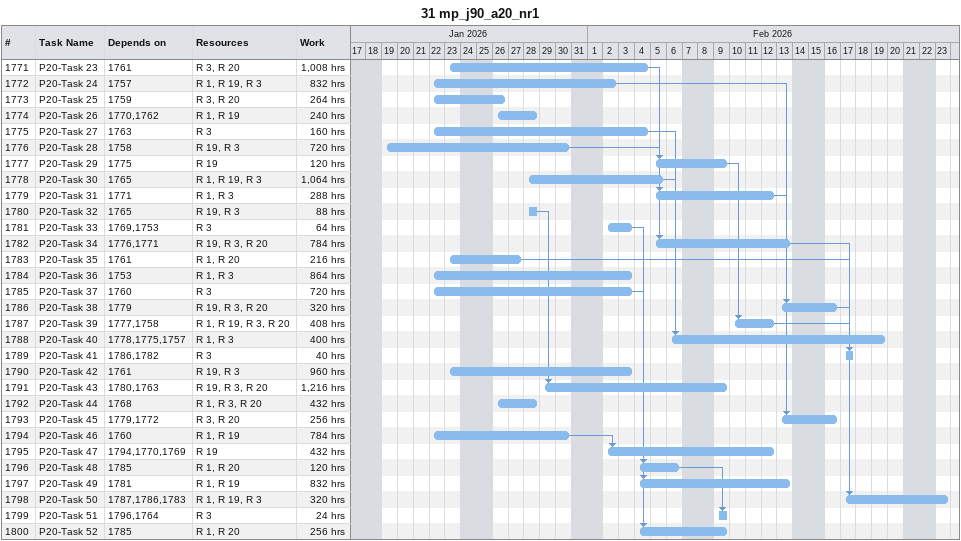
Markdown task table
31 mp_j90_a20_nr1

| ID | Task | Start | Finish | Predecessors | Resources | Work (h) |
|---|---|---|---|---|---|---|
| 1771 | P20-Task 23 | 2026-01-23 | 2026-02-04 | 1761 | R 3, R 20 | 1008 |
| 1772 | P20-Task 24 | 2026-01-22 | 2026-02-02 | 1757 | R 1, R 19, R 3 | 832 |
| 1773 | P20-Task 25 | 2026-01-22 | 2026-01-26 | 1759 | R 3, R 20 | 264 |
| 1774 | P20-Task 26 | 2026-01-26 | 2026-01-28 | 1770, 1762 | R 1, R 19 | 240 |
| 1775 | P20-Task 27 | 2026-01-22 | 2026-02-04 | 1763 | R 3 | 160 |
| 1776 | P20-Task 28 | 2026-01-19 | 2026-01-30 | 1758 | R 19, R 3 | 720 |
| 1777 | P20-Task 29 | 2026-02-05 | 2026-02-09 | 1775 | R 19 | 120 |
| 1778 | P20-Task 30 | 2026-01-28 | 2026-02-05 | 1765 | R 1, R 19, R 3 | 1064 |
| 1779 | P20-Task 31 | 2026-02-05 | 2026-02-12 | 1771 | R 1, R 3 | 288 |
| 1780 | P20-Task 32 | 2026-01-28 | 2026-01-28 | 1765 | R 19, R 3 | 88 |
| 1781 | P20-Task 33 | 2026-02-02 | 2026-02-03 | 1769, 1753 | R 3 | 64 |
| 1782 | P20-Task 34 | 2026-02-05 | 2026-02-13 | 1776, 1771 | R 19, R 3, R 20 | 784 |
| 1783 | P20-Task 35 | 2026-01-23 | 2026-01-27 | 1761 | R 1, R 20 | 216 |
| 1784 | P20-Task 36 | 2026-01-22 | 2026-02-03 | 1753 | R 1, R 3 | 864 |
| 1785 | P20-Task 37 | 2026-01-22 | 2026-02-03 | 1760 | R 3 | 720 |
| 1786 | P20-Task 38 | 2026-02-13 | 2026-02-16 | 1779 | R 19, R 3, R 20 | 320 |
| 1787 | P20-Task 39 | 2026-02-10 | 2026-02-12 | 1777, 1758 | R 1, R 19, R 3, R 20 | 408 |
| 1788 | P20-Task 40 | 2026-02-06 | 2026-02-19 | 1778, 1775, 1757 | R 1, R 3 | 400 |
| 1789 | P20-Task 41 | 2026-02-17 | 2026-02-17 | 1786, 1782 | R 3 | 40 |
| 1790 | P20-Task 42 | 2026-01-23 | 2026-02-03 | 1761 | R 19, R 3 | 960 |
| 1791 | P20-Task 43 | 2026-01-29 | 2026-02-09 | 1780, 1763 | R 19, R 3, R 20 | 1216 |
| 1792 | P20-Task 44 | 2026-01-26 | 2026-01-28 | 1768 | R 1, R 3, R 20 | 432 |
| 1793 | P20-Task 45 | 2026-02-13 | 2026-02-16 | 1779, 1772 | R 3, R 20 | 256 |
| 1794 | P20-Task 46 | 2026-01-22 | 2026-01-30 | 1760 | R 1, R 19 | 784 |
| 1795 | P20-Task 47 | 2026-02-02 | 2026-02-12 | 1794, 1770, 1769 | R 19 | 432 |
| 1796 | P20-Task 48 | 2026-02-04 | 2026-02-06 | 1785 | R 1, R 20 | 120 |
| 1797 | P20-Task 49 | 2026-02-04 | 2026-02-13 | 1781 | R 1, R 19 | 832 |
| 1798 | P20-Task 50 | 2026-02-17 | 2026-02-23 | 1787, 1786, 1783 | R 1, R 19, R 3 | 320 |
| 1799 | P20-Task 51 | 2026-02-09 | 2026-02-09 | 1796, 1764 | R 3 | 24 |
| 1800 | P20-Task 52 | 2026-02-04 | 2026-02-09 | 1785 | R 1, R 20 | 256 |
